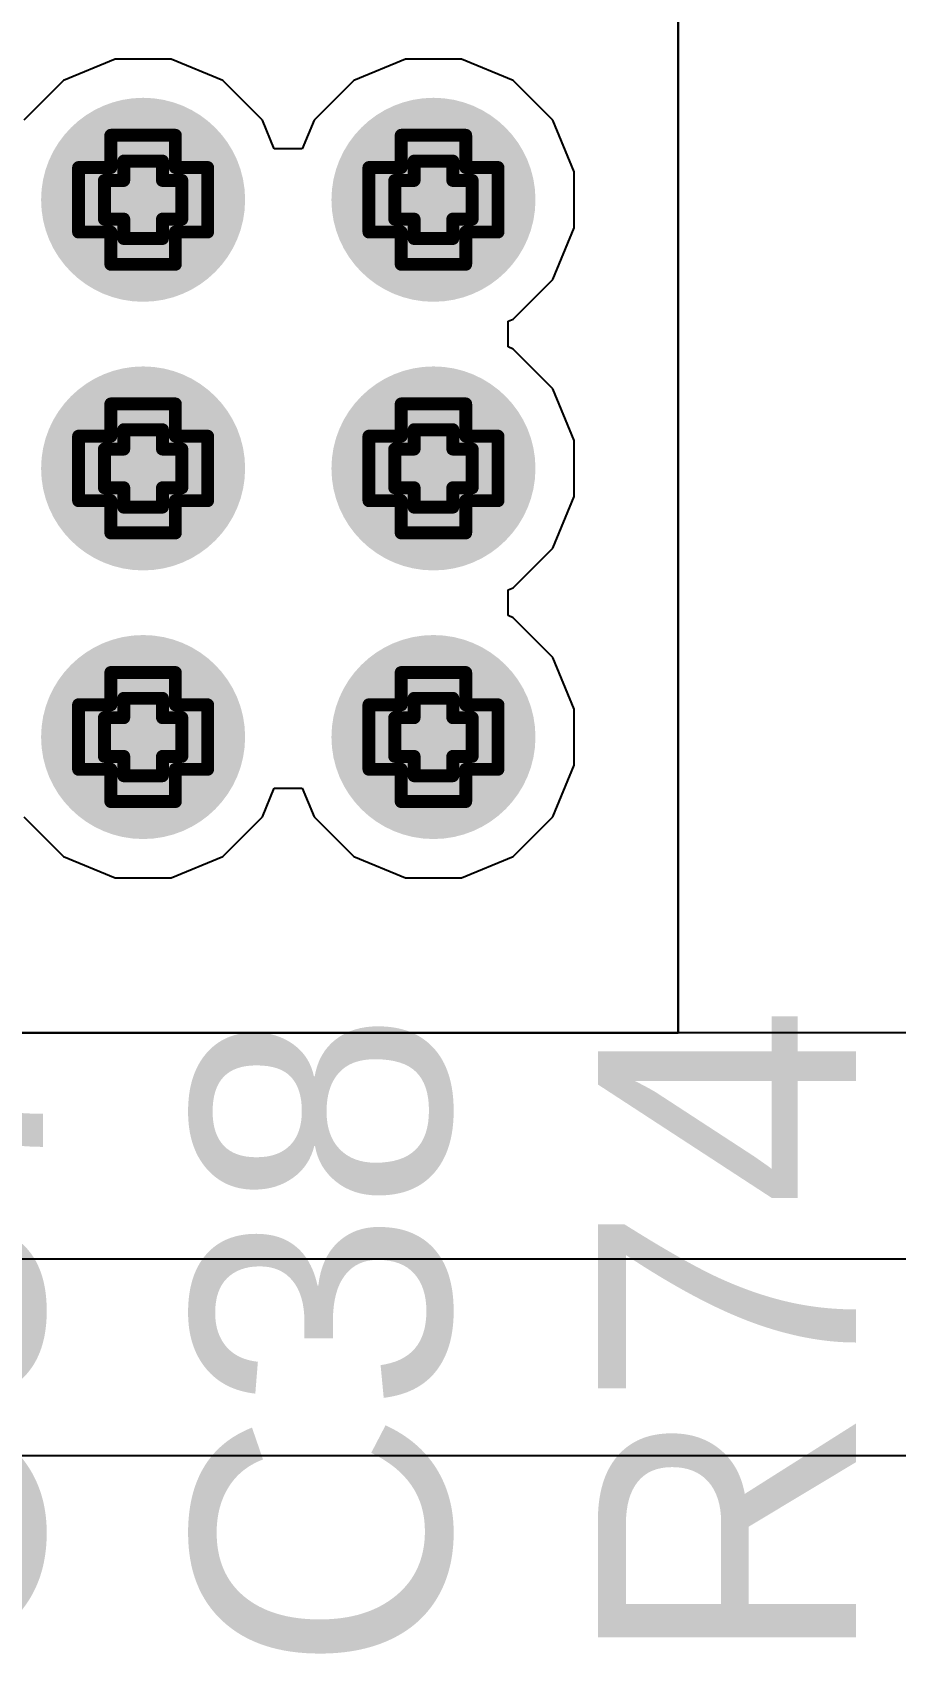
# Model space of a CAD drawing. Header units: inches. Extents: x -3 to 5259, y -3 to 5282.
# Drawn here: x 122.3 to 125.7, y 31.85 to 38.23 of the extents above; entities that cross this region are included whole.
import ezdxf

# ---------------------------------------------------------------- set-up
doc = ezdxf.new("R2010")
doc.units = ezdxf.units.IN
for name, color, linetype in [('Bottom Layer', 5, 'Continuous'), ('Bottom Solder', 6, 'Continuous'), ('Drill Drawing', 1, 'Continuous'), ('Layer 1', 16, 'Continuous'), ('Layer 2', 76, 'Continuous'), ('Top Layer', 1, 'Continuous'), ('Top Overlay', 2, 'Continuous'), ('Top Solder', 216, 'Continuous'), ('Via Holes', 16, 'Continuous')]:
    doc.layers.add(name, color=color, linetype=linetype)
doc.styles.add('Arial', font='', dxfattribs={"height": 0.2})
doc.styles.get('Arial').set_extended_font_data('Arial')

msp = doc.modelspace()

# ---------------------------------------------------------------- hatches: boundary and pattern name
at = {"layer": 'Bottom Layer'}
h = msp.add_hatch(color=5, dxfattribs=at)
edge = h.paths.add_edge_path()
edge.add_arc((122.7349, 37.5698), 0.3, 0, 360)
h = msp.add_hatch(color=5, dxfattribs=at)
edge = h.paths.add_edge_path()
edge.add_arc((123.8779, 37.5698), 0.3, 0, 360)
h = msp.add_hatch(color=5, dxfattribs=at)
edge = h.paths.add_edge_path()
edge.add_arc((122.7349, 36.5121), 0.3, 0, 360)
h = msp.add_hatch(color=5, dxfattribs=at)
edge = h.paths.add_edge_path()
edge.add_arc((123.8779, 36.5121), 0.3, 0, 360)
h = msp.add_hatch(color=5, dxfattribs=at)
edge = h.paths.add_edge_path()
edge.add_arc((122.7349, 35.4545), 0.3, 0, 360)
h = msp.add_hatch(color=5, dxfattribs=at)
edge = h.paths.add_edge_path()
edge.add_arc((123.8779, 35.4545), 0.3, 0, 360)
at = {"layer": 'Bottom Solder'}
h = msp.add_hatch(color=6, dxfattribs=at)
edge = h.paths.add_edge_path()
edge.add_arc((122.7349, 37.5698), 0.4016, 0, 360)
h = msp.add_hatch(color=6, dxfattribs=at)
edge = h.paths.add_edge_path()
edge.add_arc((123.8779, 37.5698), 0.4016, 0, 360)
h = msp.add_hatch(color=6, dxfattribs=at)
edge = h.paths.add_edge_path()
edge.add_arc((122.7349, 36.5121), 0.4016, 0, 360)
h = msp.add_hatch(color=6, dxfattribs=at)
edge = h.paths.add_edge_path()
edge.add_arc((123.8779, 36.5121), 0.4016, 0, 360)
h = msp.add_hatch(color=6, dxfattribs=at)
edge = h.paths.add_edge_path()
edge.add_arc((122.7349, 35.4545), 0.4016, 0, 360)
h = msp.add_hatch(color=6, dxfattribs=at)
edge = h.paths.add_edge_path()
edge.add_arc((123.8779, 35.4545), 0.4016, 0, 360)
at = {"layer": 'Layer 1'}
h = msp.add_hatch(color=16, dxfattribs=at)
edge = h.paths.add_edge_path()
edge.add_arc((122.7349, 37.5698), 0.3, 0, 360)
h = msp.add_hatch(color=16, dxfattribs=at)
edge = h.paths.add_edge_path()
edge.add_arc((123.8779, 37.5698), 0.3, 0, 360)
h = msp.add_hatch(color=16, dxfattribs=at)
edge = h.paths.add_edge_path()
edge.add_arc((122.7349, 36.5121), 0.3, 0, 360)
h = msp.add_hatch(color=16, dxfattribs=at)
edge = h.paths.add_edge_path()
edge.add_arc((123.8779, 36.5121), 0.3, 0, 360)
h = msp.add_hatch(color=16, dxfattribs=at)
edge = h.paths.add_edge_path()
edge.add_arc((122.7349, 35.4545), 0.3, 0, 360)
h = msp.add_hatch(color=16, dxfattribs=at)
edge = h.paths.add_edge_path()
edge.add_arc((123.8779, 35.4545), 0.3, 0, 360)
at = {"layer": 'Layer 2'}
h = msp.add_hatch(color=76, dxfattribs=at)
edge = h.paths.add_edge_path()
edge.add_arc((122.7349, 37.5698), 0.3, 0, 360)
h = msp.add_hatch(color=76, dxfattribs=at)
edge = h.paths.add_edge_path()
edge.add_arc((123.8779, 37.5698), 0.3, 0, 360)
h = msp.add_hatch(color=76, dxfattribs=at)
edge = h.paths.add_edge_path()
edge.add_arc((122.7349, 36.5121), 0.3, 0, 360)
h = msp.add_hatch(color=76, dxfattribs=at)
edge = h.paths.add_edge_path()
edge.add_arc((123.8779, 36.5121), 0.3, 0, 360)
h = msp.add_hatch(color=76, dxfattribs=at)
edge = h.paths.add_edge_path()
edge.add_arc((122.7349, 35.4545), 0.3, 0, 360)
h = msp.add_hatch(color=76, dxfattribs=at)
edge = h.paths.add_edge_path()
edge.add_arc((123.8779, 35.4545), 0.3, 0, 360)
at = {"layer": 'Top Layer'}
h = msp.add_hatch(color=1, dxfattribs=at)
edge = h.paths.add_edge_path()
edge.add_arc((122.7349, 37.5698), 0.3, 0, 360)
h = msp.add_hatch(color=1, dxfattribs=at)
edge = h.paths.add_edge_path()
edge.add_arc((123.8779, 37.5698), 0.3, 0, 360)
h = msp.add_hatch(color=1, dxfattribs=at)
edge = h.paths.add_edge_path()
edge.add_arc((122.7349, 36.5121), 0.3, 0, 360)
h = msp.add_hatch(color=1, dxfattribs=at)
edge = h.paths.add_edge_path()
edge.add_arc((123.8779, 36.5121), 0.3, 0, 360)
h = msp.add_hatch(color=1, dxfattribs=at)
edge = h.paths.add_edge_path()
edge.add_arc((122.7349, 35.4545), 0.3, 0, 360)
h = msp.add_hatch(color=1, dxfattribs=at)
edge = h.paths.add_edge_path()
edge.add_arc((123.8779, 35.4545), 0.3, 0, 360)
at = {"layer": 'Top Solder'}
h = msp.add_hatch(color=216, dxfattribs=at)
edge = h.paths.add_edge_path()
edge.add_arc((122.7349, 37.5698), 0.4016, 0, 360)
h = msp.add_hatch(color=216, dxfattribs=at)
edge = h.paths.add_edge_path()
edge.add_arc((123.8779, 37.5698), 0.4016, 0, 360)
h = msp.add_hatch(color=216, dxfattribs=at)
edge = h.paths.add_edge_path()
edge.add_arc((122.7349, 36.5121), 0.4016, 0, 360)
h = msp.add_hatch(color=216, dxfattribs=at)
edge = h.paths.add_edge_path()
edge.add_arc((123.8779, 36.5121), 0.4016, 0, 360)
h = msp.add_hatch(color=216, dxfattribs=at)
edge = h.paths.add_edge_path()
edge.add_arc((122.7349, 35.4545), 0.4016, 0, 360)
h = msp.add_hatch(color=216, dxfattribs=at)
edge = h.paths.add_edge_path()
edge.add_arc((123.8779, 35.4545), 0.4016, 0, 360)
at = {"layer": 'Via Holes'}
h = msp.add_hatch(color=7, dxfattribs=at)
edge = h.paths.add_edge_path()
edge.add_arc((122.7349, 37.5698), 0.15, 0, 360)
h = msp.add_hatch(color=7, dxfattribs=at)
edge = h.paths.add_edge_path()
edge.add_arc((123.8779, 37.5698), 0.15, 0, 360)
h = msp.add_hatch(color=7, dxfattribs=at)
edge = h.paths.add_edge_path()
edge.add_arc((122.7349, 36.5121), 0.15, 0, 360)
h = msp.add_hatch(color=7, dxfattribs=at)
edge = h.paths.add_edge_path()
edge.add_arc((123.8779, 36.5121), 0.15, 0, 360)
h = msp.add_hatch(color=7, dxfattribs=at)
edge = h.paths.add_edge_path()
edge.add_arc((122.7349, 35.4545), 0.15, 0, 360)
h = msp.add_hatch(color=7, dxfattribs=at)
edge = h.paths.add_edge_path()
edge.add_arc((123.8779, 35.4545), 0.15, 0, 360)

# ---------------------------------------------------------------- linework, layer by layer
at = {"layer": 'Bottom Layer'}
for p, q in [((124.841, 50.6205), (124.841, 34.29)), ((124.841, 34.29), (124.841, 50.6205)), ((124.841, 34.29), (124.841, 50.6205)), ((124.841, 34.29), (119.4816, 34.29)), ((119.4816, 34.29), (124.841, 34.29)), ((119.4816, 34.29), (124.841, 34.29))]:
    msp.add_line(p, q, dxfattribs=at)
at = {"layer": 'Drill Drawing'}
for points in [[(122.6079, 37.6968, 0.0508, 0.0508, 0), (122.6079, 37.8238, 0.0508, 0.0508, 0)], [(122.6079, 37.8238, 0.0508, 0.0508, 0), (122.8619, 37.8238, 0.0508, 0.0508, 0)], [(122.8619, 37.6968, 0.0508, 0.0508, 0), (122.8619, 37.8238, 0.0508, 0.0508, 0)], [(123.7509, 37.6968, 0.0508, 0.0508, 0), (123.7509, 37.8238, 0.0508, 0.0508, 0)], [(123.7509, 37.8238, 0.0508, 0.0508, 0), (124.0049, 37.8238, 0.0508, 0.0508, 0)], [(124.0049, 37.6968, 0.0508, 0.0508, 0), (124.0049, 37.8238, 0.0508, 0.0508, 0)], [(122.6587, 37.646, 0.0508, 0.0508, 0), (122.6587, 37.7222, 0.0508, 0.0508, 0)], [(122.6587, 37.7222, 0.0508, 0.0508, 0), (122.8111, 37.7222, 0.0508, 0.0508, 0)], [(122.8111, 37.646, 0.0508, 0.0508, 0), (122.8111, 37.7222, 0.0508, 0.0508, 0)], [(123.8017, 37.646, 0.0508, 0.0508, 0), (123.8017, 37.7222, 0.0508, 0.0508, 0)], [(123.8017, 37.7222, 0.0508, 0.0508, 0), (123.9541, 37.7222, 0.0508, 0.0508, 0)], [(123.9541, 37.646, 0.0508, 0.0508, 0), (123.9541, 37.7222, 0.0508, 0.0508, 0)], [(122.4809, 37.4428, 0.0508, 0.0508, 0), (122.4809, 37.6968, 0.0508, 0.0508, 0)], [(122.4809, 37.6968, 0.0508, 0.0508, 0), (122.6079, 37.6968, 0.0508, 0.0508, 0)], [(122.5825, 37.4936, 0.0508, 0.0508, 0), (122.5825, 37.646, 0.0508, 0.0508, 0)], [(122.5825, 37.646, 0.0508, 0.0508, 0), (122.6587, 37.646, 0.0508, 0.0508, 0)], [(122.8111, 37.646, 0.0508, 0.0508, 0), (122.8873, 37.646, 0.0508, 0.0508, 0)], [(122.8619, 37.6968, 0.0508, 0.0508, 0), (122.9889, 37.6968, 0.0508, 0.0508, 0)], [(122.8873, 37.4936, 0.0508, 0.0508, 0), (122.8873, 37.646, 0.0508, 0.0508, 0)], [(122.9889, 37.4428, 0.0508, 0.0508, 0), (122.9889, 37.6968, 0.0508, 0.0508, 0)], [(123.6239, 37.4428, 0.0508, 0.0508, 0), (123.6239, 37.6968, 0.0508, 0.0508, 0)], [(123.6239, 37.6968, 0.0508, 0.0508, 0), (123.7509, 37.6968, 0.0508, 0.0508, 0)], [(123.7255, 37.4936, 0.0508, 0.0508, 0), (123.7255, 37.646, 0.0508, 0.0508, 0)], [(123.7255, 37.646, 0.0508, 0.0508, 0), (123.8017, 37.646, 0.0508, 0.0508, 0)], [(123.9541, 37.646, 0.0508, 0.0508, 0), (124.0303, 37.646, 0.0508, 0.0508, 0)], [(124.0049, 37.6968, 0.0508, 0.0508, 0), (124.1319, 37.6968, 0.0508, 0.0508, 0)], [(124.0303, 37.4936, 0.0508, 0.0508, 0), (124.0303, 37.646, 0.0508, 0.0508, 0)], [(124.1319, 37.4428, 0.0508, 0.0508, 0), (124.1319, 37.6968, 0.0508, 0.0508, 0)], [(122.4809, 37.4428, 0.0508, 0.0508, 0), (122.6079, 37.4428, 0.0508, 0.0508, 0)], [(122.5825, 37.4936, 0.0508, 0.0508, 0), (122.6587, 37.4936, 0.0508, 0.0508, 0)], [(122.6079, 37.3158, 0.0508, 0.0508, 0), (122.6079, 37.4428, 0.0508, 0.0508, 0)], [(122.6587, 37.4174, 0.0508, 0.0508, 0), (122.6587, 37.4936, 0.0508, 0.0508, 0)], [(122.8111, 37.4936, 0.0508, 0.0508, 0), (122.8873, 37.4936, 0.0508, 0.0508, 0)], [(122.8111, 37.4174, 0.0508, 0.0508, 0), (122.8111, 37.4936, 0.0508, 0.0508, 0)], [(122.8619, 37.4428, 0.0508, 0.0508, 0), (122.9889, 37.4428, 0.0508, 0.0508, 0)], [(122.8619, 37.3158, 0.0508, 0.0508, 0), (122.8619, 37.4428, 0.0508, 0.0508, 0)], [(123.6239, 37.4428, 0.0508, 0.0508, 0), (123.7509, 37.4428, 0.0508, 0.0508, 0)], [(123.7255, 37.4936, 0.0508, 0.0508, 0), (123.8017, 37.4936, 0.0508, 0.0508, 0)], [(123.7509, 37.3158, 0.0508, 0.0508, 0), (123.7509, 37.4428, 0.0508, 0.0508, 0)], [(123.8017, 37.4174, 0.0508, 0.0508, 0), (123.8017, 37.4936, 0.0508, 0.0508, 0)], [(123.9541, 37.4936, 0.0508, 0.0508, 0), (124.0303, 37.4936, 0.0508, 0.0508, 0)], [(123.9541, 37.4174, 0.0508, 0.0508, 0), (123.9541, 37.4936, 0.0508, 0.0508, 0)], [(124.0049, 37.4428, 0.0508, 0.0508, 0), (124.1319, 37.4428, 0.0508, 0.0508, 0)], [(124.0049, 37.3158, 0.0508, 0.0508, 0), (124.0049, 37.4428, 0.0508, 0.0508, 0)], [(122.6587, 37.4174, 0.0508, 0.0508, 0), (122.8111, 37.4174, 0.0508, 0.0508, 0)], [(123.8017, 37.4174, 0.0508, 0.0508, 0), (123.9541, 37.4174, 0.0508, 0.0508, 0)], [(122.6079, 37.3158, 0.0508, 0.0508, 0), (122.8619, 37.3158, 0.0508, 0.0508, 0)], [(123.7509, 37.3158, 0.0508, 0.0508, 0), (124.0049, 37.3158, 0.0508, 0.0508, 0)], [(122.6079, 36.6391, 0.0508, 0.0508, 0), (122.6079, 36.7661, 0.0508, 0.0508, 0)], [(122.6079, 36.7661, 0.0508, 0.0508, 0), (122.8619, 36.7661, 0.0508, 0.0508, 0)], [(122.8619, 36.6391, 0.0508, 0.0508, 0), (122.8619, 36.7661, 0.0508, 0.0508, 0)], [(123.7509, 36.6391, 0.0508, 0.0508, 0), (123.7509, 36.7661, 0.0508, 0.0508, 0)], [(123.7509, 36.7661, 0.0508, 0.0508, 0), (124.0049, 36.7661, 0.0508, 0.0508, 0)], [(124.0049, 36.6391, 0.0508, 0.0508, 0), (124.0049, 36.7661, 0.0508, 0.0508, 0)], [(122.4809, 36.3851, 0.0508, 0.0508, 0), (122.4809, 36.6391, 0.0508, 0.0508, 0)], [(122.4809, 36.6391, 0.0508, 0.0508, 0), (122.6079, 36.6391, 0.0508, 0.0508, 0)], [(122.6587, 36.5883, 0.0508, 0.0508, 0), (122.6587, 36.6645, 0.0508, 0.0508, 0)], [(122.6587, 36.6645, 0.0508, 0.0508, 0), (122.8111, 36.6645, 0.0508, 0.0508, 0)], [(122.8111, 36.5883, 0.0508, 0.0508, 0), (122.8111, 36.6645, 0.0508, 0.0508, 0)], [(122.8619, 36.6391, 0.0508, 0.0508, 0), (122.9889, 36.6391, 0.0508, 0.0508, 0)], [(122.9889, 36.3851, 0.0508, 0.0508, 0), (122.9889, 36.6391, 0.0508, 0.0508, 0)], [(123.6239, 36.3851, 0.0508, 0.0508, 0), (123.6239, 36.6391, 0.0508, 0.0508, 0)], [(123.6239, 36.6391, 0.0508, 0.0508, 0), (123.7509, 36.6391, 0.0508, 0.0508, 0)], [(123.8017, 36.5883, 0.0508, 0.0508, 0), (123.8017, 36.6645, 0.0508, 0.0508, 0)], [(123.8017, 36.6645, 0.0508, 0.0508, 0), (123.9541, 36.6645, 0.0508, 0.0508, 0)], [(123.9541, 36.5883, 0.0508, 0.0508, 0), (123.9541, 36.6645, 0.0508, 0.0508, 0)], [(124.0049, 36.6391, 0.0508, 0.0508, 0), (124.1319, 36.6391, 0.0508, 0.0508, 0)], [(124.1319, 36.3851, 0.0508, 0.0508, 0), (124.1319, 36.6391, 0.0508, 0.0508, 0)], [(122.5825, 36.4359, 0.0508, 0.0508, 0), (122.5825, 36.5883, 0.0508, 0.0508, 0)], [(122.5825, 36.5883, 0.0508, 0.0508, 0), (122.6587, 36.5883, 0.0508, 0.0508, 0)], [(122.8111, 36.5883, 0.0508, 0.0508, 0), (122.8873, 36.5883, 0.0508, 0.0508, 0)], [(122.8873, 36.4359, 0.0508, 0.0508, 0), (122.8873, 36.5883, 0.0508, 0.0508, 0)], [(123.7255, 36.4359, 0.0508, 0.0508, 0), (123.7255, 36.5883, 0.0508, 0.0508, 0)], [(123.7255, 36.5883, 0.0508, 0.0508, 0), (123.8017, 36.5883, 0.0508, 0.0508, 0)], [(123.9541, 36.5883, 0.0508, 0.0508, 0), (124.0303, 36.5883, 0.0508, 0.0508, 0)], [(124.0303, 36.4359, 0.0508, 0.0508, 0), (124.0303, 36.5883, 0.0508, 0.0508, 0)], [(122.5825, 36.4359, 0.0508, 0.0508, 0), (122.6587, 36.4359, 0.0508, 0.0508, 0)], [(122.6587, 36.3597, 0.0508, 0.0508, 0), (122.6587, 36.4359, 0.0508, 0.0508, 0)], [(122.8111, 36.4359, 0.0508, 0.0508, 0), (122.8873, 36.4359, 0.0508, 0.0508, 0)], [(122.8111, 36.3597, 0.0508, 0.0508, 0), (122.8111, 36.4359, 0.0508, 0.0508, 0)], [(123.7255, 36.4359, 0.0508, 0.0508, 0), (123.8017, 36.4359, 0.0508, 0.0508, 0)], [(123.8017, 36.3597, 0.0508, 0.0508, 0), (123.8017, 36.4359, 0.0508, 0.0508, 0)], [(123.9541, 36.4359, 0.0508, 0.0508, 0), (124.0303, 36.4359, 0.0508, 0.0508, 0)], [(123.9541, 36.3597, 0.0508, 0.0508, 0), (123.9541, 36.4359, 0.0508, 0.0508, 0)], [(122.4809, 36.3851, 0.0508, 0.0508, 0), (122.6079, 36.3851, 0.0508, 0.0508, 0)], [(122.6079, 36.2581, 0.0508, 0.0508, 0), (122.6079, 36.3851, 0.0508, 0.0508, 0)], [(122.6587, 36.3597, 0.0508, 0.0508, 0), (122.8111, 36.3597, 0.0508, 0.0508, 0)], [(122.8619, 36.3851, 0.0508, 0.0508, 0), (122.9889, 36.3851, 0.0508, 0.0508, 0)], [(122.8619, 36.2581, 0.0508, 0.0508, 0), (122.8619, 36.3851, 0.0508, 0.0508, 0)], [(123.6239, 36.3851, 0.0508, 0.0508, 0), (123.7509, 36.3851, 0.0508, 0.0508, 0)], [(123.7509, 36.2581, 0.0508, 0.0508, 0), (123.7509, 36.3851, 0.0508, 0.0508, 0)], [(123.8017, 36.3597, 0.0508, 0.0508, 0), (123.9541, 36.3597, 0.0508, 0.0508, 0)], [(124.0049, 36.3851, 0.0508, 0.0508, 0), (124.1319, 36.3851, 0.0508, 0.0508, 0)], [(124.0049, 36.2581, 0.0508, 0.0508, 0), (124.0049, 36.3851, 0.0508, 0.0508, 0)], [(122.6079, 36.2581, 0.0508, 0.0508, 0), (122.8619, 36.2581, 0.0508, 0.0508, 0)], [(123.7509, 36.2581, 0.0508, 0.0508, 0), (124.0049, 36.2581, 0.0508, 0.0508, 0)], [(122.6079, 35.5815, 0.0508, 0.0508, 0), (122.6079, 35.7085, 0.0508, 0.0508, 0)], [(122.6079, 35.7085, 0.0508, 0.0508, 0), (122.8619, 35.7085, 0.0508, 0.0508, 0)], [(122.8619, 35.5815, 0.0508, 0.0508, 0), (122.8619, 35.7085, 0.0508, 0.0508, 0)], [(123.7509, 35.5815, 0.0508, 0.0508, 0), (123.7509, 35.7085, 0.0508, 0.0508, 0)], [(123.7509, 35.7085, 0.0508, 0.0508, 0), (124.0049, 35.7085, 0.0508, 0.0508, 0)], [(124.0049, 35.5815, 0.0508, 0.0508, 0), (124.0049, 35.7085, 0.0508, 0.0508, 0)], [(122.6587, 35.5307, 0.0508, 0.0508, 0), (122.6587, 35.6069, 0.0508, 0.0508, 0)], [(122.6587, 35.6069, 0.0508, 0.0508, 0), (122.8111, 35.6069, 0.0508, 0.0508, 0)], [(122.8111, 35.5307, 0.0508, 0.0508, 0), (122.8111, 35.6069, 0.0508, 0.0508, 0)], [(123.8017, 35.5307, 0.0508, 0.0508, 0), (123.8017, 35.6069, 0.0508, 0.0508, 0)], [(123.8017, 35.6069, 0.0508, 0.0508, 0), (123.9541, 35.6069, 0.0508, 0.0508, 0)], [(123.9541, 35.5307, 0.0508, 0.0508, 0), (123.9541, 35.6069, 0.0508, 0.0508, 0)], [(122.4809, 35.3275, 0.0508, 0.0508, 0), (122.4809, 35.5815, 0.0508, 0.0508, 0)], [(122.4809, 35.5815, 0.0508, 0.0508, 0), (122.6079, 35.5815, 0.0508, 0.0508, 0)], [(122.5825, 35.3783, 0.0508, 0.0508, 0), (122.5825, 35.5307, 0.0508, 0.0508, 0)], [(122.5825, 35.5307, 0.0508, 0.0508, 0), (122.6587, 35.5307, 0.0508, 0.0508, 0)], [(122.8111, 35.5307, 0.0508, 0.0508, 0), (122.8873, 35.5307, 0.0508, 0.0508, 0)], [(122.8619, 35.5815, 0.0508, 0.0508, 0), (122.9889, 35.5815, 0.0508, 0.0508, 0)], [(122.8873, 35.3783, 0.0508, 0.0508, 0), (122.8873, 35.5307, 0.0508, 0.0508, 0)], [(122.9889, 35.3275, 0.0508, 0.0508, 0), (122.9889, 35.5815, 0.0508, 0.0508, 0)], [(123.6239, 35.3275, 0.0508, 0.0508, 0), (123.6239, 35.5815, 0.0508, 0.0508, 0)], [(123.6239, 35.5815, 0.0508, 0.0508, 0), (123.7509, 35.5815, 0.0508, 0.0508, 0)], [(123.7255, 35.3783, 0.0508, 0.0508, 0), (123.7255, 35.5307, 0.0508, 0.0508, 0)], [(123.7255, 35.5307, 0.0508, 0.0508, 0), (123.8017, 35.5307, 0.0508, 0.0508, 0)], [(123.9541, 35.5307, 0.0508, 0.0508, 0), (124.0303, 35.5307, 0.0508, 0.0508, 0)], [(124.0049, 35.5815, 0.0508, 0.0508, 0), (124.1319, 35.5815, 0.0508, 0.0508, 0)], [(124.0303, 35.3783, 0.0508, 0.0508, 0), (124.0303, 35.5307, 0.0508, 0.0508, 0)], [(124.1319, 35.3275, 0.0508, 0.0508, 0), (124.1319, 35.5815, 0.0508, 0.0508, 0)], [(122.5825, 35.3783, 0.0508, 0.0508, 0), (122.6587, 35.3783, 0.0508, 0.0508, 0)], [(122.6587, 35.3021, 0.0508, 0.0508, 0), (122.6587, 35.3783, 0.0508, 0.0508, 0)], [(122.8111, 35.3783, 0.0508, 0.0508, 0), (122.8873, 35.3783, 0.0508, 0.0508, 0)], [(122.8111, 35.3021, 0.0508, 0.0508, 0), (122.8111, 35.3783, 0.0508, 0.0508, 0)], [(123.7255, 35.3783, 0.0508, 0.0508, 0), (123.8017, 35.3783, 0.0508, 0.0508, 0)], [(123.8017, 35.3021, 0.0508, 0.0508, 0), (123.8017, 35.3783, 0.0508, 0.0508, 0)], [(123.9541, 35.3783, 0.0508, 0.0508, 0), (124.0303, 35.3783, 0.0508, 0.0508, 0)], [(123.9541, 35.3021, 0.0508, 0.0508, 0), (123.9541, 35.3783, 0.0508, 0.0508, 0)], [(122.4809, 35.3275, 0.0508, 0.0508, 0), (122.6079, 35.3275, 0.0508, 0.0508, 0)], [(122.6079, 35.2005, 0.0508, 0.0508, 0), (122.6079, 35.3275, 0.0508, 0.0508, 0)], [(122.6587, 35.3021, 0.0508, 0.0508, 0), (122.8111, 35.3021, 0.0508, 0.0508, 0)], [(122.8619, 35.3275, 0.0508, 0.0508, 0), (122.9889, 35.3275, 0.0508, 0.0508, 0)], [(122.8619, 35.2005, 0.0508, 0.0508, 0), (122.8619, 35.3275, 0.0508, 0.0508, 0)], [(123.6239, 35.3275, 0.0508, 0.0508, 0), (123.7509, 35.3275, 0.0508, 0.0508, 0)], [(123.7509, 35.2005, 0.0508, 0.0508, 0), (123.7509, 35.3275, 0.0508, 0.0508, 0)], [(123.8017, 35.3021, 0.0508, 0.0508, 0), (123.9541, 35.3021, 0.0508, 0.0508, 0)], [(124.0049, 35.3275, 0.0508, 0.0508, 0), (124.1319, 35.3275, 0.0508, 0.0508, 0)], [(124.0049, 35.2005, 0.0508, 0.0508, 0), (124.0049, 35.3275, 0.0508, 0.0508, 0)], [(122.6079, 35.2005, 0.0508, 0.0508, 0), (122.8619, 35.2005, 0.0508, 0.0508, 0)], [(123.7509, 35.2005, 0.0508, 0.0508, 0), (124.0049, 35.2005, 0.0508, 0.0508, 0)]]:
    msp.add_lwpolyline(points, format="xyseb", dxfattribs=at)
for points in [[(122.5952, 37.8238, 0.0254, 0.0254, 1), (122.6206, 37.8238, 0.0254, 0.0254, 1)], [(122.5952, 37.8238, 0.0254, 0.0254, 1), (122.6206, 37.8238, 0.0254, 0.0254, 1)], [(122.8492, 37.8238, 0.0254, 0.0254, 1), (122.8746, 37.8238, 0.0254, 0.0254, 1)], [(122.8492, 37.8238, 0.0254, 0.0254, 1), (122.8746, 37.8238, 0.0254, 0.0254, 1)], [(123.7382, 37.8238, 0.0254, 0.0254, 1), (123.7636, 37.8238, 0.0254, 0.0254, 1)], [(123.7382, 37.8238, 0.0254, 0.0254, 1), (123.7636, 37.8238, 0.0254, 0.0254, 1)], [(123.9922, 37.8238, 0.0254, 0.0254, 1), (124.0176, 37.8238, 0.0254, 0.0254, 1)], [(123.9922, 37.8238, 0.0254, 0.0254, 1), (124.0176, 37.8238, 0.0254, 0.0254, 1)], [(122.646, 37.7222, 0.0254, 0.0254, 1), (122.6714, 37.7222, 0.0254, 0.0254, 1)], [(122.646, 37.7222, 0.0254, 0.0254, 1), (122.6714, 37.7222, 0.0254, 0.0254, 1)], [(122.7984, 37.7222, 0.0254, 0.0254, 1), (122.8238, 37.7222, 0.0254, 0.0254, 1)], [(122.7984, 37.7222, 0.0254, 0.0254, 1), (122.8238, 37.7222, 0.0254, 0.0254, 1)], [(123.789, 37.7222, 0.0254, 0.0254, 1), (123.8144, 37.7222, 0.0254, 0.0254, 1)], [(123.789, 37.7222, 0.0254, 0.0254, 1), (123.8144, 37.7222, 0.0254, 0.0254, 1)], [(123.9414, 37.7222, 0.0254, 0.0254, 1), (123.9668, 37.7222, 0.0254, 0.0254, 1)], [(123.9414, 37.7222, 0.0254, 0.0254, 1), (123.9668, 37.7222, 0.0254, 0.0254, 1)], [(122.4682, 37.6968, 0.0254, 0.0254, 1), (122.4936, 37.6968, 0.0254, 0.0254, 1)], [(122.4682, 37.6968, 0.0254, 0.0254, 1), (122.4936, 37.6968, 0.0254, 0.0254, 1)], [(122.5698, 37.646, 0.0254, 0.0254, 1), (122.5952, 37.646, 0.0254, 0.0254, 1)], [(122.5698, 37.646, 0.0254, 0.0254, 1), (122.5952, 37.646, 0.0254, 0.0254, 1)], [(122.5952, 37.6968, 0.0254, 0.0254, 1), (122.6206, 37.6968, 0.0254, 0.0254, 1)], [(122.5952, 37.6968, 0.0254, 0.0254, 1), (122.6206, 37.6968, 0.0254, 0.0254, 1)], [(122.646, 37.646, 0.0254, 0.0254, 1), (122.6714, 37.646, 0.0254, 0.0254, 1)], [(122.646, 37.646, 0.0254, 0.0254, 1), (122.6714, 37.646, 0.0254, 0.0254, 1)], [(122.7984, 37.646, 0.0254, 0.0254, 1), (122.8238, 37.646, 0.0254, 0.0254, 1)], [(122.7984, 37.646, 0.0254, 0.0254, 1), (122.8238, 37.646, 0.0254, 0.0254, 1)], [(122.8492, 37.6968, 0.0254, 0.0254, 1), (122.8746, 37.6968, 0.0254, 0.0254, 1)], [(122.8492, 37.6968, 0.0254, 0.0254, 1), (122.8746, 37.6968, 0.0254, 0.0254, 1)], [(122.8746, 37.646, 0.0254, 0.0254, 1), (122.9, 37.646, 0.0254, 0.0254, 1)], [(122.8746, 37.646, 0.0254, 0.0254, 1), (122.9, 37.646, 0.0254, 0.0254, 1)], [(122.9762, 37.6968, 0.0254, 0.0254, 1), (123.0016, 37.6968, 0.0254, 0.0254, 1)], [(122.9762, 37.6968, 0.0254, 0.0254, 1), (123.0016, 37.6968, 0.0254, 0.0254, 1)], [(123.6112, 37.6968, 0.0254, 0.0254, 1), (123.6366, 37.6968, 0.0254, 0.0254, 1)], [(123.6112, 37.6968, 0.0254, 0.0254, 1), (123.6366, 37.6968, 0.0254, 0.0254, 1)], [(123.7128, 37.646, 0.0254, 0.0254, 1), (123.7382, 37.646, 0.0254, 0.0254, 1)], [(123.7128, 37.646, 0.0254, 0.0254, 1), (123.7382, 37.646, 0.0254, 0.0254, 1)], [(123.7382, 37.6968, 0.0254, 0.0254, 1), (123.7636, 37.6968, 0.0254, 0.0254, 1)], [(123.7382, 37.6968, 0.0254, 0.0254, 1), (123.7636, 37.6968, 0.0254, 0.0254, 1)], [(123.789, 37.646, 0.0254, 0.0254, 1), (123.8144, 37.646, 0.0254, 0.0254, 1)], [(123.789, 37.646, 0.0254, 0.0254, 1), (123.8144, 37.646, 0.0254, 0.0254, 1)], [(123.9414, 37.646, 0.0254, 0.0254, 1), (123.9668, 37.646, 0.0254, 0.0254, 1)], [(123.9414, 37.646, 0.0254, 0.0254, 1), (123.9668, 37.646, 0.0254, 0.0254, 1)], [(123.9922, 37.6968, 0.0254, 0.0254, 1), (124.0176, 37.6968, 0.0254, 0.0254, 1)], [(123.9922, 37.6968, 0.0254, 0.0254, 1), (124.0176, 37.6968, 0.0254, 0.0254, 1)], [(124.0176, 37.646, 0.0254, 0.0254, 1), (124.043, 37.646, 0.0254, 0.0254, 1)], [(124.0176, 37.646, 0.0254, 0.0254, 1), (124.043, 37.646, 0.0254, 0.0254, 1)], [(124.1192, 37.6968, 0.0254, 0.0254, 1), (124.1446, 37.6968, 0.0254, 0.0254, 1)], [(124.1192, 37.6968, 0.0254, 0.0254, 1), (124.1446, 37.6968, 0.0254, 0.0254, 1)], [(122.4682, 37.4428, 0.0254, 0.0254, 1), (122.4936, 37.4428, 0.0254, 0.0254, 1)], [(122.4682, 37.4428, 0.0254, 0.0254, 1), (122.4936, 37.4428, 0.0254, 0.0254, 1)], [(122.5698, 37.4936, 0.0254, 0.0254, 1), (122.5952, 37.4936, 0.0254, 0.0254, 1)], [(122.5698, 37.4936, 0.0254, 0.0254, 1), (122.5952, 37.4936, 0.0254, 0.0254, 1)], [(122.5952, 37.4428, 0.0254, 0.0254, 1), (122.6206, 37.4428, 0.0254, 0.0254, 1)], [(122.5952, 37.4428, 0.0254, 0.0254, 1), (122.6206, 37.4428, 0.0254, 0.0254, 1)], [(122.646, 37.4936, 0.0254, 0.0254, 1), (122.6714, 37.4936, 0.0254, 0.0254, 1)], [(122.646, 37.4936, 0.0254, 0.0254, 1), (122.6714, 37.4936, 0.0254, 0.0254, 1)], [(122.7984, 37.4936, 0.0254, 0.0254, 1), (122.8238, 37.4936, 0.0254, 0.0254, 1)], [(122.7984, 37.4936, 0.0254, 0.0254, 1), (122.8238, 37.4936, 0.0254, 0.0254, 1)], [(122.8492, 37.4428, 0.0254, 0.0254, 1), (122.8746, 37.4428, 0.0254, 0.0254, 1)], [(122.8492, 37.4428, 0.0254, 0.0254, 1), (122.8746, 37.4428, 0.0254, 0.0254, 1)], [(122.8746, 37.4936, 0.0254, 0.0254, 1), (122.9, 37.4936, 0.0254, 0.0254, 1)], [(122.8746, 37.4936, 0.0254, 0.0254, 1), (122.9, 37.4936, 0.0254, 0.0254, 1)], [(122.9762, 37.4428, 0.0254, 0.0254, 1), (123.0016, 37.4428, 0.0254, 0.0254, 1)], [(122.9762, 37.4428, 0.0254, 0.0254, 1), (123.0016, 37.4428, 0.0254, 0.0254, 1)], [(123.6112, 37.4428, 0.0254, 0.0254, 1), (123.6366, 37.4428, 0.0254, 0.0254, 1)], [(123.6112, 37.4428, 0.0254, 0.0254, 1), (123.6366, 37.4428, 0.0254, 0.0254, 1)], [(123.7128, 37.4936, 0.0254, 0.0254, 1), (123.7382, 37.4936, 0.0254, 0.0254, 1)], [(123.7128, 37.4936, 0.0254, 0.0254, 1), (123.7382, 37.4936, 0.0254, 0.0254, 1)], [(123.7382, 37.4428, 0.0254, 0.0254, 1), (123.7636, 37.4428, 0.0254, 0.0254, 1)], [(123.7382, 37.4428, 0.0254, 0.0254, 1), (123.7636, 37.4428, 0.0254, 0.0254, 1)], [(123.789, 37.4936, 0.0254, 0.0254, 1), (123.8144, 37.4936, 0.0254, 0.0254, 1)], [(123.789, 37.4936, 0.0254, 0.0254, 1), (123.8144, 37.4936, 0.0254, 0.0254, 1)], [(123.9414, 37.4936, 0.0254, 0.0254, 1), (123.9668, 37.4936, 0.0254, 0.0254, 1)], [(123.9414, 37.4936, 0.0254, 0.0254, 1), (123.9668, 37.4936, 0.0254, 0.0254, 1)], [(123.9922, 37.4428, 0.0254, 0.0254, 1), (124.0176, 37.4428, 0.0254, 0.0254, 1)], [(123.9922, 37.4428, 0.0254, 0.0254, 1), (124.0176, 37.4428, 0.0254, 0.0254, 1)], [(124.0176, 37.4936, 0.0254, 0.0254, 1), (124.043, 37.4936, 0.0254, 0.0254, 1)], [(124.0176, 37.4936, 0.0254, 0.0254, 1), (124.043, 37.4936, 0.0254, 0.0254, 1)], [(124.1192, 37.4428, 0.0254, 0.0254, 1), (124.1446, 37.4428, 0.0254, 0.0254, 1)], [(124.1192, 37.4428, 0.0254, 0.0254, 1), (124.1446, 37.4428, 0.0254, 0.0254, 1)], [(122.646, 37.4174, 0.0254, 0.0254, 1), (122.6714, 37.4174, 0.0254, 0.0254, 1)], [(122.646, 37.4174, 0.0254, 0.0254, 1), (122.6714, 37.4174, 0.0254, 0.0254, 1)], [(122.7984, 37.4174, 0.0254, 0.0254, 1), (122.8238, 37.4174, 0.0254, 0.0254, 1)], [(122.7984, 37.4174, 0.0254, 0.0254, 1), (122.8238, 37.4174, 0.0254, 0.0254, 1)], [(123.789, 37.4174, 0.0254, 0.0254, 1), (123.8144, 37.4174, 0.0254, 0.0254, 1)], [(123.789, 37.4174, 0.0254, 0.0254, 1), (123.8144, 37.4174, 0.0254, 0.0254, 1)], [(123.9414, 37.4174, 0.0254, 0.0254, 1), (123.9668, 37.4174, 0.0254, 0.0254, 1)], [(123.9414, 37.4174, 0.0254, 0.0254, 1), (123.9668, 37.4174, 0.0254, 0.0254, 1)], [(122.5952, 37.3158, 0.0254, 0.0254, 1), (122.6206, 37.3158, 0.0254, 0.0254, 1)], [(122.5952, 37.3158, 0.0254, 0.0254, 1), (122.6206, 37.3158, 0.0254, 0.0254, 1)], [(122.8492, 37.3158, 0.0254, 0.0254, 1), (122.8746, 37.3158, 0.0254, 0.0254, 1)], [(122.8492, 37.3158, 0.0254, 0.0254, 1), (122.8746, 37.3158, 0.0254, 0.0254, 1)], [(123.7382, 37.3158, 0.0254, 0.0254, 1), (123.7636, 37.3158, 0.0254, 0.0254, 1)], [(123.7382, 37.3158, 0.0254, 0.0254, 1), (123.7636, 37.3158, 0.0254, 0.0254, 1)], [(123.9922, 37.3158, 0.0254, 0.0254, 1), (124.0176, 37.3158, 0.0254, 0.0254, 1)], [(123.9922, 37.3158, 0.0254, 0.0254, 1), (124.0176, 37.3158, 0.0254, 0.0254, 1)], [(122.5952, 36.7661, 0.0254, 0.0254, 1), (122.6206, 36.7661, 0.0254, 0.0254, 1)], [(122.5952, 36.7661, 0.0254, 0.0254, 1), (122.6206, 36.7661, 0.0254, 0.0254, 1)], [(122.8492, 36.7661, 0.0254, 0.0254, 1), (122.8746, 36.7661, 0.0254, 0.0254, 1)], [(122.8492, 36.7661, 0.0254, 0.0254, 1), (122.8746, 36.7661, 0.0254, 0.0254, 1)], [(123.7382, 36.7661, 0.0254, 0.0254, 1), (123.7636, 36.7661, 0.0254, 0.0254, 1)], [(123.7382, 36.7661, 0.0254, 0.0254, 1), (123.7636, 36.7661, 0.0254, 0.0254, 1)], [(123.9922, 36.7661, 0.0254, 0.0254, 1), (124.0176, 36.7661, 0.0254, 0.0254, 1)], [(123.9922, 36.7661, 0.0254, 0.0254, 1), (124.0176, 36.7661, 0.0254, 0.0254, 1)], [(122.4682, 36.6391, 0.0254, 0.0254, 1), (122.4936, 36.6391, 0.0254, 0.0254, 1)], [(122.4682, 36.6391, 0.0254, 0.0254, 1), (122.4936, 36.6391, 0.0254, 0.0254, 1)], [(122.5952, 36.6391, 0.0254, 0.0254, 1), (122.6206, 36.6391, 0.0254, 0.0254, 1)], [(122.5952, 36.6391, 0.0254, 0.0254, 1), (122.6206, 36.6391, 0.0254, 0.0254, 1)], [(122.646, 36.6645, 0.0254, 0.0254, 1), (122.6714, 36.6645, 0.0254, 0.0254, 1)], [(122.646, 36.6645, 0.0254, 0.0254, 1), (122.6714, 36.6645, 0.0254, 0.0254, 1)], [(122.7984, 36.6645, 0.0254, 0.0254, 1), (122.8238, 36.6645, 0.0254, 0.0254, 1)], [(122.7984, 36.6645, 0.0254, 0.0254, 1), (122.8238, 36.6645, 0.0254, 0.0254, 1)], [(122.8492, 36.6391, 0.0254, 0.0254, 1), (122.8746, 36.6391, 0.0254, 0.0254, 1)], [(122.8492, 36.6391, 0.0254, 0.0254, 1), (122.8746, 36.6391, 0.0254, 0.0254, 1)], [(122.9762, 36.6391, 0.0254, 0.0254, 1), (123.0016, 36.6391, 0.0254, 0.0254, 1)], [(122.9762, 36.6391, 0.0254, 0.0254, 1), (123.0016, 36.6391, 0.0254, 0.0254, 1)], [(123.6112, 36.6391, 0.0254, 0.0254, 1), (123.6366, 36.6391, 0.0254, 0.0254, 1)], [(123.6112, 36.6391, 0.0254, 0.0254, 1), (123.6366, 36.6391, 0.0254, 0.0254, 1)], [(123.7382, 36.6391, 0.0254, 0.0254, 1), (123.7636, 36.6391, 0.0254, 0.0254, 1)], [(123.7382, 36.6391, 0.0254, 0.0254, 1), (123.7636, 36.6391, 0.0254, 0.0254, 1)], [(123.789, 36.6645, 0.0254, 0.0254, 1), (123.8144, 36.6645, 0.0254, 0.0254, 1)], [(123.789, 36.6645, 0.0254, 0.0254, 1), (123.8144, 36.6645, 0.0254, 0.0254, 1)], [(123.9414, 36.6645, 0.0254, 0.0254, 1), (123.9668, 36.6645, 0.0254, 0.0254, 1)], [(123.9414, 36.6645, 0.0254, 0.0254, 1), (123.9668, 36.6645, 0.0254, 0.0254, 1)], [(123.9922, 36.6391, 0.0254, 0.0254, 1), (124.0176, 36.6391, 0.0254, 0.0254, 1)], [(123.9922, 36.6391, 0.0254, 0.0254, 1), (124.0176, 36.6391, 0.0254, 0.0254, 1)], [(124.1192, 36.6391, 0.0254, 0.0254, 1), (124.1446, 36.6391, 0.0254, 0.0254, 1)], [(124.1192, 36.6391, 0.0254, 0.0254, 1), (124.1446, 36.6391, 0.0254, 0.0254, 1)], [(122.5698, 36.5883, 0.0254, 0.0254, 1), (122.5952, 36.5883, 0.0254, 0.0254, 1)], [(122.5698, 36.5883, 0.0254, 0.0254, 1), (122.5952, 36.5883, 0.0254, 0.0254, 1)], [(122.646, 36.5883, 0.0254, 0.0254, 1), (122.6714, 36.5883, 0.0254, 0.0254, 1)], [(122.646, 36.5883, 0.0254, 0.0254, 1), (122.6714, 36.5883, 0.0254, 0.0254, 1)], [(122.7984, 36.5883, 0.0254, 0.0254, 1), (122.8238, 36.5883, 0.0254, 0.0254, 1)], [(122.7984, 36.5883, 0.0254, 0.0254, 1), (122.8238, 36.5883, 0.0254, 0.0254, 1)], [(122.8746, 36.5883, 0.0254, 0.0254, 1), (122.9, 36.5883, 0.0254, 0.0254, 1)], [(122.8746, 36.5883, 0.0254, 0.0254, 1), (122.9, 36.5883, 0.0254, 0.0254, 1)], [(123.7128, 36.5883, 0.0254, 0.0254, 1), (123.7382, 36.5883, 0.0254, 0.0254, 1)], [(123.7128, 36.5883, 0.0254, 0.0254, 1), (123.7382, 36.5883, 0.0254, 0.0254, 1)], [(123.789, 36.5883, 0.0254, 0.0254, 1), (123.8144, 36.5883, 0.0254, 0.0254, 1)], [(123.789, 36.5883, 0.0254, 0.0254, 1), (123.8144, 36.5883, 0.0254, 0.0254, 1)], [(123.9414, 36.5883, 0.0254, 0.0254, 1), (123.9668, 36.5883, 0.0254, 0.0254, 1)], [(123.9414, 36.5883, 0.0254, 0.0254, 1), (123.9668, 36.5883, 0.0254, 0.0254, 1)], [(124.0176, 36.5883, 0.0254, 0.0254, 1), (124.043, 36.5883, 0.0254, 0.0254, 1)], [(124.0176, 36.5883, 0.0254, 0.0254, 1), (124.043, 36.5883, 0.0254, 0.0254, 1)], [(122.5698, 36.4359, 0.0254, 0.0254, 1), (122.5952, 36.4359, 0.0254, 0.0254, 1)], [(122.5698, 36.4359, 0.0254, 0.0254, 1), (122.5952, 36.4359, 0.0254, 0.0254, 1)], [(122.646, 36.4359, 0.0254, 0.0254, 1), (122.6714, 36.4359, 0.0254, 0.0254, 1)], [(122.646, 36.4359, 0.0254, 0.0254, 1), (122.6714, 36.4359, 0.0254, 0.0254, 1)], [(122.7984, 36.4359, 0.0254, 0.0254, 1), (122.8238, 36.4359, 0.0254, 0.0254, 1)], [(122.7984, 36.4359, 0.0254, 0.0254, 1), (122.8238, 36.4359, 0.0254, 0.0254, 1)], [(122.8746, 36.4359, 0.0254, 0.0254, 1), (122.9, 36.4359, 0.0254, 0.0254, 1)], [(122.8746, 36.4359, 0.0254, 0.0254, 1), (122.9, 36.4359, 0.0254, 0.0254, 1)], [(123.7128, 36.4359, 0.0254, 0.0254, 1), (123.7382, 36.4359, 0.0254, 0.0254, 1)], [(123.7128, 36.4359, 0.0254, 0.0254, 1), (123.7382, 36.4359, 0.0254, 0.0254, 1)], [(123.789, 36.4359, 0.0254, 0.0254, 1), (123.8144, 36.4359, 0.0254, 0.0254, 1)], [(123.789, 36.4359, 0.0254, 0.0254, 1), (123.8144, 36.4359, 0.0254, 0.0254, 1)], [(123.9414, 36.4359, 0.0254, 0.0254, 1), (123.9668, 36.4359, 0.0254, 0.0254, 1)], [(123.9414, 36.4359, 0.0254, 0.0254, 1), (123.9668, 36.4359, 0.0254, 0.0254, 1)], [(124.0176, 36.4359, 0.0254, 0.0254, 1), (124.043, 36.4359, 0.0254, 0.0254, 1)], [(124.0176, 36.4359, 0.0254, 0.0254, 1), (124.043, 36.4359, 0.0254, 0.0254, 1)], [(122.4682, 36.3851, 0.0254, 0.0254, 1), (122.4936, 36.3851, 0.0254, 0.0254, 1)], [(122.4682, 36.3851, 0.0254, 0.0254, 1), (122.4936, 36.3851, 0.0254, 0.0254, 1)], [(122.5952, 36.3851, 0.0254, 0.0254, 1), (122.6206, 36.3851, 0.0254, 0.0254, 1)], [(122.5952, 36.3851, 0.0254, 0.0254, 1), (122.6206, 36.3851, 0.0254, 0.0254, 1)], [(122.646, 36.3597, 0.0254, 0.0254, 1), (122.6714, 36.3597, 0.0254, 0.0254, 1)], [(122.646, 36.3597, 0.0254, 0.0254, 1), (122.6714, 36.3597, 0.0254, 0.0254, 1)], [(122.7984, 36.3597, 0.0254, 0.0254, 1), (122.8238, 36.3597, 0.0254, 0.0254, 1)], [(122.7984, 36.3597, 0.0254, 0.0254, 1), (122.8238, 36.3597, 0.0254, 0.0254, 1)], [(122.8492, 36.3851, 0.0254, 0.0254, 1), (122.8746, 36.3851, 0.0254, 0.0254, 1)], [(122.8492, 36.3851, 0.0254, 0.0254, 1), (122.8746, 36.3851, 0.0254, 0.0254, 1)], [(122.9762, 36.3851, 0.0254, 0.0254, 1), (123.0016, 36.3851, 0.0254, 0.0254, 1)], [(122.9762, 36.3851, 0.0254, 0.0254, 1), (123.0016, 36.3851, 0.0254, 0.0254, 1)], [(123.6112, 36.3851, 0.0254, 0.0254, 1), (123.6366, 36.3851, 0.0254, 0.0254, 1)], [(123.6112, 36.3851, 0.0254, 0.0254, 1), (123.6366, 36.3851, 0.0254, 0.0254, 1)], [(123.7382, 36.3851, 0.0254, 0.0254, 1), (123.7636, 36.3851, 0.0254, 0.0254, 1)], [(123.7382, 36.3851, 0.0254, 0.0254, 1), (123.7636, 36.3851, 0.0254, 0.0254, 1)], [(123.789, 36.3597, 0.0254, 0.0254, 1), (123.8144, 36.3597, 0.0254, 0.0254, 1)], [(123.789, 36.3597, 0.0254, 0.0254, 1), (123.8144, 36.3597, 0.0254, 0.0254, 1)], [(123.9414, 36.3597, 0.0254, 0.0254, 1), (123.9668, 36.3597, 0.0254, 0.0254, 1)], [(123.9414, 36.3597, 0.0254, 0.0254, 1), (123.9668, 36.3597, 0.0254, 0.0254, 1)], [(123.9922, 36.3851, 0.0254, 0.0254, 1), (124.0176, 36.3851, 0.0254, 0.0254, 1)], [(123.9922, 36.3851, 0.0254, 0.0254, 1), (124.0176, 36.3851, 0.0254, 0.0254, 1)], [(124.1192, 36.3851, 0.0254, 0.0254, 1), (124.1446, 36.3851, 0.0254, 0.0254, 1)], [(124.1192, 36.3851, 0.0254, 0.0254, 1), (124.1446, 36.3851, 0.0254, 0.0254, 1)], [(122.5952, 36.2581, 0.0254, 0.0254, 1), (122.6206, 36.2581, 0.0254, 0.0254, 1)], [(122.5952, 36.2581, 0.0254, 0.0254, 1), (122.6206, 36.2581, 0.0254, 0.0254, 1)], [(122.8492, 36.2581, 0.0254, 0.0254, 1), (122.8746, 36.2581, 0.0254, 0.0254, 1)], [(122.8492, 36.2581, 0.0254, 0.0254, 1), (122.8746, 36.2581, 0.0254, 0.0254, 1)], [(123.7382, 36.2581, 0.0254, 0.0254, 1), (123.7636, 36.2581, 0.0254, 0.0254, 1)], [(123.7382, 36.2581, 0.0254, 0.0254, 1), (123.7636, 36.2581, 0.0254, 0.0254, 1)], [(123.9922, 36.2581, 0.0254, 0.0254, 1), (124.0176, 36.2581, 0.0254, 0.0254, 1)], [(123.9922, 36.2581, 0.0254, 0.0254, 1), (124.0176, 36.2581, 0.0254, 0.0254, 1)], [(122.5952, 35.7085, 0.0254, 0.0254, 1), (122.6206, 35.7085, 0.0254, 0.0254, 1)], [(122.5952, 35.7085, 0.0254, 0.0254, 1), (122.6206, 35.7085, 0.0254, 0.0254, 1)], [(122.8492, 35.7085, 0.0254, 0.0254, 1), (122.8746, 35.7085, 0.0254, 0.0254, 1)], [(122.8492, 35.7085, 0.0254, 0.0254, 1), (122.8746, 35.7085, 0.0254, 0.0254, 1)], [(123.7382, 35.7085, 0.0254, 0.0254, 1), (123.7636, 35.7085, 0.0254, 0.0254, 1)], [(123.7382, 35.7085, 0.0254, 0.0254, 1), (123.7636, 35.7085, 0.0254, 0.0254, 1)], [(123.9922, 35.7085, 0.0254, 0.0254, 1), (124.0176, 35.7085, 0.0254, 0.0254, 1)], [(123.9922, 35.7085, 0.0254, 0.0254, 1), (124.0176, 35.7085, 0.0254, 0.0254, 1)], [(122.646, 35.6069, 0.0254, 0.0254, 1), (122.6714, 35.6069, 0.0254, 0.0254, 1)], [(122.646, 35.6069, 0.0254, 0.0254, 1), (122.6714, 35.6069, 0.0254, 0.0254, 1)], [(122.7984, 35.6069, 0.0254, 0.0254, 1), (122.8238, 35.6069, 0.0254, 0.0254, 1)], [(122.7984, 35.6069, 0.0254, 0.0254, 1), (122.8238, 35.6069, 0.0254, 0.0254, 1)], [(123.789, 35.6069, 0.0254, 0.0254, 1), (123.8144, 35.6069, 0.0254, 0.0254, 1)], [(123.789, 35.6069, 0.0254, 0.0254, 1), (123.8144, 35.6069, 0.0254, 0.0254, 1)], [(123.9414, 35.6069, 0.0254, 0.0254, 1), (123.9668, 35.6069, 0.0254, 0.0254, 1)], [(123.9414, 35.6069, 0.0254, 0.0254, 1), (123.9668, 35.6069, 0.0254, 0.0254, 1)], [(122.4682, 35.5815, 0.0254, 0.0254, 1), (122.4936, 35.5815, 0.0254, 0.0254, 1)], [(122.4682, 35.5815, 0.0254, 0.0254, 1), (122.4936, 35.5815, 0.0254, 0.0254, 1)], [(122.5698, 35.5307, 0.0254, 0.0254, 1), (122.5952, 35.5307, 0.0254, 0.0254, 1)], [(122.5698, 35.5307, 0.0254, 0.0254, 1), (122.5952, 35.5307, 0.0254, 0.0254, 1)], [(122.5952, 35.5815, 0.0254, 0.0254, 1), (122.6206, 35.5815, 0.0254, 0.0254, 1)], [(122.5952, 35.5815, 0.0254, 0.0254, 1), (122.6206, 35.5815, 0.0254, 0.0254, 1)], [(122.646, 35.5307, 0.0254, 0.0254, 1), (122.6714, 35.5307, 0.0254, 0.0254, 1)], [(122.646, 35.5307, 0.0254, 0.0254, 1), (122.6714, 35.5307, 0.0254, 0.0254, 1)], [(122.7984, 35.5307, 0.0254, 0.0254, 1), (122.8238, 35.5307, 0.0254, 0.0254, 1)], [(122.7984, 35.5307, 0.0254, 0.0254, 1), (122.8238, 35.5307, 0.0254, 0.0254, 1)], [(122.8492, 35.5815, 0.0254, 0.0254, 1), (122.8746, 35.5815, 0.0254, 0.0254, 1)], [(122.8492, 35.5815, 0.0254, 0.0254, 1), (122.8746, 35.5815, 0.0254, 0.0254, 1)], [(122.8746, 35.5307, 0.0254, 0.0254, 1), (122.9, 35.5307, 0.0254, 0.0254, 1)], [(122.8746, 35.5307, 0.0254, 0.0254, 1), (122.9, 35.5307, 0.0254, 0.0254, 1)], [(122.9762, 35.5815, 0.0254, 0.0254, 1), (123.0016, 35.5815, 0.0254, 0.0254, 1)], [(122.9762, 35.5815, 0.0254, 0.0254, 1), (123.0016, 35.5815, 0.0254, 0.0254, 1)], [(123.6112, 35.5815, 0.0254, 0.0254, 1), (123.6366, 35.5815, 0.0254, 0.0254, 1)], [(123.6112, 35.5815, 0.0254, 0.0254, 1), (123.6366, 35.5815, 0.0254, 0.0254, 1)], [(123.7128, 35.5307, 0.0254, 0.0254, 1), (123.7382, 35.5307, 0.0254, 0.0254, 1)], [(123.7128, 35.5307, 0.0254, 0.0254, 1), (123.7382, 35.5307, 0.0254, 0.0254, 1)], [(123.7382, 35.5815, 0.0254, 0.0254, 1), (123.7636, 35.5815, 0.0254, 0.0254, 1)], [(123.7382, 35.5815, 0.0254, 0.0254, 1), (123.7636, 35.5815, 0.0254, 0.0254, 1)], [(123.789, 35.5307, 0.0254, 0.0254, 1), (123.8144, 35.5307, 0.0254, 0.0254, 1)], [(123.789, 35.5307, 0.0254, 0.0254, 1), (123.8144, 35.5307, 0.0254, 0.0254, 1)], [(123.9414, 35.5307, 0.0254, 0.0254, 1), (123.9668, 35.5307, 0.0254, 0.0254, 1)], [(123.9414, 35.5307, 0.0254, 0.0254, 1), (123.9668, 35.5307, 0.0254, 0.0254, 1)], [(123.9922, 35.5815, 0.0254, 0.0254, 1), (124.0176, 35.5815, 0.0254, 0.0254, 1)], [(123.9922, 35.5815, 0.0254, 0.0254, 1), (124.0176, 35.5815, 0.0254, 0.0254, 1)], [(124.0176, 35.5307, 0.0254, 0.0254, 1), (124.043, 35.5307, 0.0254, 0.0254, 1)], [(124.0176, 35.5307, 0.0254, 0.0254, 1), (124.043, 35.5307, 0.0254, 0.0254, 1)], [(124.1192, 35.5815, 0.0254, 0.0254, 1), (124.1446, 35.5815, 0.0254, 0.0254, 1)], [(124.1192, 35.5815, 0.0254, 0.0254, 1), (124.1446, 35.5815, 0.0254, 0.0254, 1)], [(122.5698, 35.3783, 0.0254, 0.0254, 1), (122.5952, 35.3783, 0.0254, 0.0254, 1)], [(122.5698, 35.3783, 0.0254, 0.0254, 1), (122.5952, 35.3783, 0.0254, 0.0254, 1)], [(122.646, 35.3783, 0.0254, 0.0254, 1), (122.6714, 35.3783, 0.0254, 0.0254, 1)], [(122.646, 35.3783, 0.0254, 0.0254, 1), (122.6714, 35.3783, 0.0254, 0.0254, 1)], [(122.7984, 35.3783, 0.0254, 0.0254, 1), (122.8238, 35.3783, 0.0254, 0.0254, 1)], [(122.7984, 35.3783, 0.0254, 0.0254, 1), (122.8238, 35.3783, 0.0254, 0.0254, 1)], [(122.8746, 35.3783, 0.0254, 0.0254, 1), (122.9, 35.3783, 0.0254, 0.0254, 1)], [(122.8746, 35.3783, 0.0254, 0.0254, 1), (122.9, 35.3783, 0.0254, 0.0254, 1)], [(123.7128, 35.3783, 0.0254, 0.0254, 1), (123.7382, 35.3783, 0.0254, 0.0254, 1)], [(123.7128, 35.3783, 0.0254, 0.0254, 1), (123.7382, 35.3783, 0.0254, 0.0254, 1)], [(123.789, 35.3783, 0.0254, 0.0254, 1), (123.8144, 35.3783, 0.0254, 0.0254, 1)], [(123.789, 35.3783, 0.0254, 0.0254, 1), (123.8144, 35.3783, 0.0254, 0.0254, 1)], [(123.9414, 35.3783, 0.0254, 0.0254, 1), (123.9668, 35.3783, 0.0254, 0.0254, 1)], [(123.9414, 35.3783, 0.0254, 0.0254, 1), (123.9668, 35.3783, 0.0254, 0.0254, 1)], [(124.0176, 35.3783, 0.0254, 0.0254, 1), (124.043, 35.3783, 0.0254, 0.0254, 1)], [(124.0176, 35.3783, 0.0254, 0.0254, 1), (124.043, 35.3783, 0.0254, 0.0254, 1)], [(122.4682, 35.3275, 0.0254, 0.0254, 1), (122.4936, 35.3275, 0.0254, 0.0254, 1)], [(122.4682, 35.3275, 0.0254, 0.0254, 1), (122.4936, 35.3275, 0.0254, 0.0254, 1)], [(122.5952, 35.3275, 0.0254, 0.0254, 1), (122.6206, 35.3275, 0.0254, 0.0254, 1)], [(122.5952, 35.3275, 0.0254, 0.0254, 1), (122.6206, 35.3275, 0.0254, 0.0254, 1)], [(122.646, 35.3021, 0.0254, 0.0254, 1), (122.6714, 35.3021, 0.0254, 0.0254, 1)], [(122.646, 35.3021, 0.0254, 0.0254, 1), (122.6714, 35.3021, 0.0254, 0.0254, 1)], [(122.7984, 35.3021, 0.0254, 0.0254, 1), (122.8238, 35.3021, 0.0254, 0.0254, 1)], [(122.7984, 35.3021, 0.0254, 0.0254, 1), (122.8238, 35.3021, 0.0254, 0.0254, 1)], [(122.8492, 35.3275, 0.0254, 0.0254, 1), (122.8746, 35.3275, 0.0254, 0.0254, 1)], [(122.8492, 35.3275, 0.0254, 0.0254, 1), (122.8746, 35.3275, 0.0254, 0.0254, 1)], [(122.9762, 35.3275, 0.0254, 0.0254, 1), (123.0016, 35.3275, 0.0254, 0.0254, 1)], [(122.9762, 35.3275, 0.0254, 0.0254, 1), (123.0016, 35.3275, 0.0254, 0.0254, 1)], [(123.6112, 35.3275, 0.0254, 0.0254, 1), (123.6366, 35.3275, 0.0254, 0.0254, 1)], [(123.6112, 35.3275, 0.0254, 0.0254, 1), (123.6366, 35.3275, 0.0254, 0.0254, 1)], [(123.7382, 35.3275, 0.0254, 0.0254, 1), (123.7636, 35.3275, 0.0254, 0.0254, 1)], [(123.7382, 35.3275, 0.0254, 0.0254, 1), (123.7636, 35.3275, 0.0254, 0.0254, 1)], [(123.789, 35.3021, 0.0254, 0.0254, 1), (123.8144, 35.3021, 0.0254, 0.0254, 1)], [(123.789, 35.3021, 0.0254, 0.0254, 1), (123.8144, 35.3021, 0.0254, 0.0254, 1)], [(123.9414, 35.3021, 0.0254, 0.0254, 1), (123.9668, 35.3021, 0.0254, 0.0254, 1)], [(123.9414, 35.3021, 0.0254, 0.0254, 1), (123.9668, 35.3021, 0.0254, 0.0254, 1)], [(123.9922, 35.3275, 0.0254, 0.0254, 1), (124.0176, 35.3275, 0.0254, 0.0254, 1)], [(123.9922, 35.3275, 0.0254, 0.0254, 1), (124.0176, 35.3275, 0.0254, 0.0254, 1)], [(124.1192, 35.3275, 0.0254, 0.0254, 1), (124.1446, 35.3275, 0.0254, 0.0254, 1)], [(124.1192, 35.3275, 0.0254, 0.0254, 1), (124.1446, 35.3275, 0.0254, 0.0254, 1)], [(122.5952, 35.2005, 0.0254, 0.0254, 1), (122.6206, 35.2005, 0.0254, 0.0254, 1)], [(122.5952, 35.2005, 0.0254, 0.0254, 1), (122.6206, 35.2005, 0.0254, 0.0254, 1)], [(122.8492, 35.2005, 0.0254, 0.0254, 1), (122.8746, 35.2005, 0.0254, 0.0254, 1)], [(122.8492, 35.2005, 0.0254, 0.0254, 1), (122.8746, 35.2005, 0.0254, 0.0254, 1)], [(123.7382, 35.2005, 0.0254, 0.0254, 1), (123.7636, 35.2005, 0.0254, 0.0254, 1)], [(123.7382, 35.2005, 0.0254, 0.0254, 1), (123.7636, 35.2005, 0.0254, 0.0254, 1)], [(123.9922, 35.2005, 0.0254, 0.0254, 1), (124.0176, 35.2005, 0.0254, 0.0254, 1)], [(123.9922, 35.2005, 0.0254, 0.0254, 1), (124.0176, 35.2005, 0.0254, 0.0254, 1)]]:
    msp.add_lwpolyline(points, format="xyseb", close=True, dxfattribs=at)
at = {"layer": 'Layer 1'}
for p, q in [((122.6247, 38.1238), (122.4211, 38.0395)), ((122.8451, 38.1238), (122.6247, 38.1238)), ((123.0487, 38.0395), (122.8451, 38.1238)), ((123.7677, 38.1238), (123.5641, 38.0395)), ((123.9881, 38.1238), (123.7677, 38.1238)), ((124.1917, 38.0395), (123.9881, 38.1238)), ((122.4211, 38.0395), (122.2652, 37.8836)), ((123.2046, 37.8836), (123.0487, 38.0395)), ((123.5641, 38.0395), (123.4082, 37.8836)), ((124.3476, 37.8836), (124.1917, 38.0395)), ((123.2514, 37.7705), (123.2046, 37.8836)), ((123.4082, 37.8836), (123.3614, 37.7705)), ((124.4319, 37.68), (124.3476, 37.8836)), ((123.3614, 37.7705), (123.2514, 37.7705)), ((124.4319, 37.4596), (124.4319, 37.68)), ((124.3476, 37.256), (124.4319, 37.4596)), ((124.1917, 37.1002), (124.3476, 37.256)), ((124.1715, 37.0918), (124.1917, 37.1002)), ((124.1715, 36.9902), (124.1715, 37.0918)), ((124.1917, 36.9818), (124.1715, 36.9902)), ((124.3476, 36.826), (124.1917, 36.9818)), ((124.4319, 36.6223), (124.3476, 36.826)), ((124.4319, 36.4019), (124.4319, 36.6223)), ((124.3476, 36.1983), (124.4319, 36.4019)), ((124.1917, 36.0425), (124.3476, 36.1983)), ((124.1715, 36.0341), (124.1917, 36.0425)), ((124.1715, 35.9325), (124.1715, 36.0341)), ((124.1917, 35.9241), (124.1715, 35.9325)), ((124.3476, 35.7683), (124.1917, 35.9241)), ((124.4319, 35.5647), (124.3476, 35.7683)), ((124.4319, 35.3443), (124.4319, 35.5647)), ((124.3476, 35.1407), (124.4319, 35.3443)), ((123.2046, 35.1407), (123.2514, 35.2538)), ((123.2514, 35.2538), (123.3614, 35.2538)), ((123.3614, 35.2538), (123.4082, 35.1407)), ((122.2652, 35.1407), (122.4211, 34.9848)), ((123.0487, 34.9848), (123.2046, 35.1407)), ((123.4082, 35.1407), (123.5641, 34.9848)), ((124.1917, 34.9848), (124.3476, 35.1407)), ((122.4211, 34.9848), (122.6247, 34.9005)), ((122.8451, 34.9005), (123.0487, 34.9848)), ((123.5641, 34.9848), (123.7677, 34.9005)), ((123.9881, 34.9005), (124.1917, 34.9848)), ((122.6247, 34.9005), (122.8451, 34.9005)), ((123.7677, 34.9005), (123.9881, 34.9005))]:
    msp.add_line(p, q, dxfattribs=at)
at = {"layer": 'Layer 2'}
for p, q in [((146.6268, 34.29), (119.2361, 34.29)), ((118.2442, 33.4003), (132.7263, 33.4003))]:
    msp.add_line(p, q, dxfattribs=at)
at = {"layer": 'Top Layer'}
msp.add_line((146.8023, 32.6239), (114.4859, 32.6239), dxfattribs=at)

# ---------------------------------------------------------------- texts
at = {"layer": 'Top Overlay', "style": 'Arial'}
for s, p in [('R74', (125.5412, 31.7928)), ('C37', (122.3411, 31.7738)), ('C38', (123.9431, 31.7738))]:
    msp.add_text(s, height=1.016, rotation=90, dxfattribs=at).set_placement(p)

doc.saveas('drawing.dxf')
